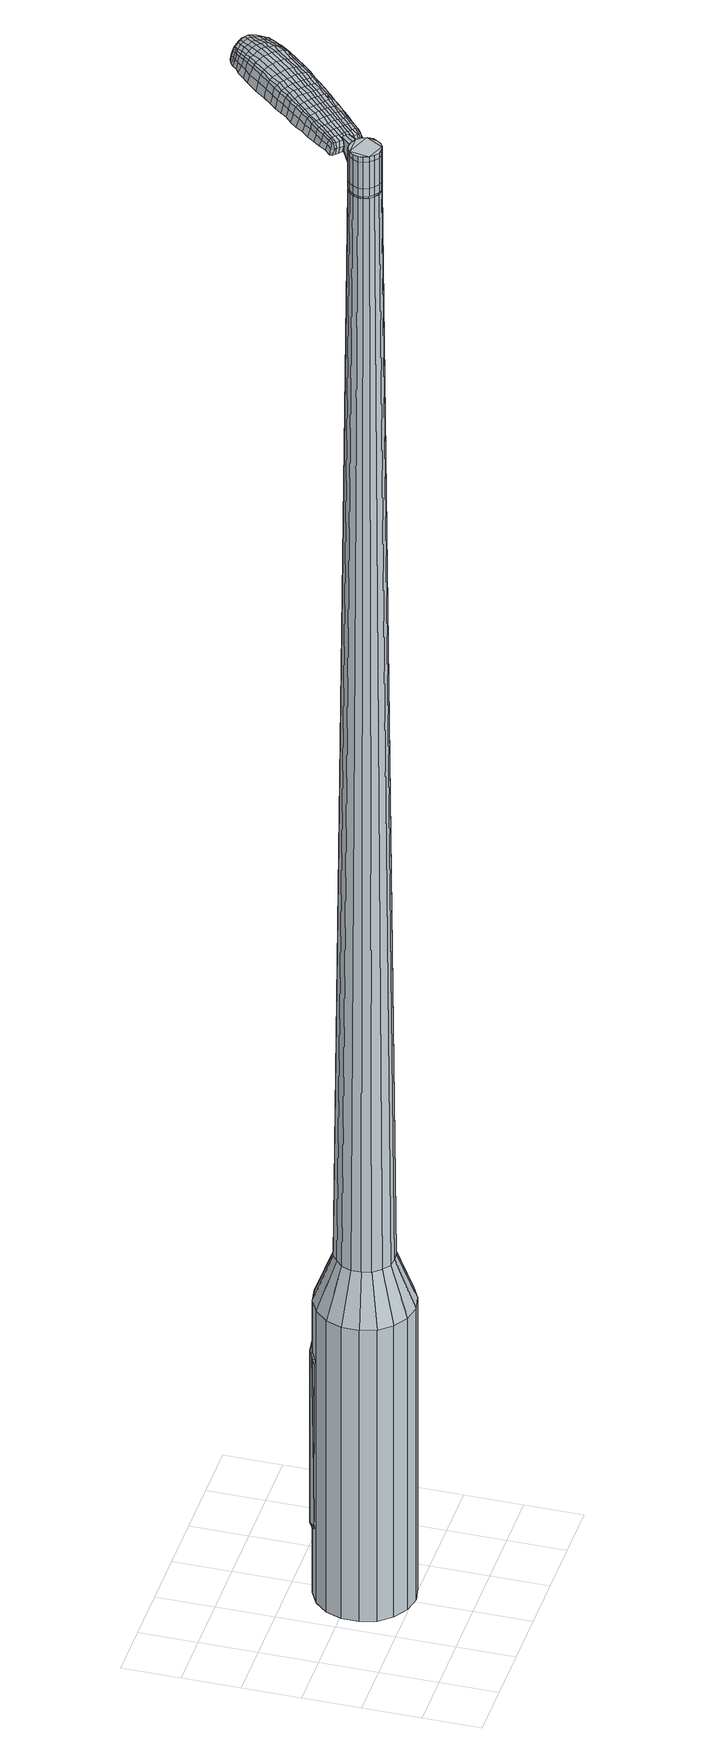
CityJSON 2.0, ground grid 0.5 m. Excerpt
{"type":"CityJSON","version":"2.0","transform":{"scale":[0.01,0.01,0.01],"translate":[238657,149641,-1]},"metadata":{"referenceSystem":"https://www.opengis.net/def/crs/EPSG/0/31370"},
"CityObjects":{
"object1":{"type":"GenericCityObject","attributes":{"cluster":959,"mean_distance_to_centroid":0.277,"new_centroid_x":238658.05,"new_centroid_y":149641.88,"mean_distance_to_camera":13.49,"H1":-54.39,"H2":15.62,"Z_final":110.35,"cluster2":-1,"proj_x":238664.21,"proj_y":149647.3,"id_line":47975,"bearing_l":318.71,"distance":8.21,"orientation":"left","G_obj":48.71},"geometry":[{"type":"MultiSurface","lod":"2","boundaries":[[[0,1,2,3]],[[1,4,5,2]],[[4,6,7,5]],[[6,8,9,7]],[[8,10,11,9]],[[10,12,13,11]],[[12,14,15,13]],[[14,16,17,15]],[[16,18,19,17]],[[18,20,21,19]],[[20,22,23,21]],[[22,24,25,23]],[[24,26,27,25]],[[26,28,29,27]],[[28,30,31,29]],[[30,32,33,31]],[[32,34,35,33]],[[34,0,3,35]],[[36,37,38,39]],[[38,40,41,42]],[[41,43,42]],[[42,44,45,46]],[[45,47,46]],[[46,48,49,50]],[[49,51,50]],[[42,46,50,38]],[[50,52,39,38]],[[53,36,39]],[[2,5,7,35]],[[7,9,11,15]],[[11,13,15]],[[15,17,19,23]],[[19,21,23]],[[23,25,27,31]],[[27,29,31]],[[15,23,31,7]],[[31,33,35,7]],[[3,2,35]],[[1,0,54,55]],[[0,34,56,54]],[[34,32,57,56]],[[32,30,58,57]],[[30,28,59,58]],[[28,26,60,59]],[[26,24,61,60]],[[24,22,62,61]],[[22,20,63,62]],[[20,18,64,63]],[[18,16,65,64]],[[16,14,66,65]],[[14,12,67,66]],[[12,10,68,67]],[[10,8,69,68]],[[8,6,70,69]],[[6,4,71,70]],[[4,1,55,71]],[[55,54,72,73]],[[54,56,74,72]],[[56,57,75,74]],[[57,58,76,75]],[[58,59,77,76]],[[59,60,78,77]],[[60,61,79,78]],[[61,62,80,79]],[[62,63,81,80]],[[63,64,82,81]],[[64,65,83,82]],[[65,66,84,83]],[[66,67,85,84]],[[67,68,86,85]],[[68,69,87,86]],[[69,70,88,87]],[[70,71,89,88]],[[71,55,73,89]],[[90,91,92,73]],[[74,93,91,90]],[[75,94,93,74]],[[95,96,94,75]],[[77,97,96,95]],[[98,99,97,77]],[[100,101,99,98]],[[102,103,101,100]],[[104,105,103,102]],[[82,106,105,104]],[[107,108,106,82]],[[109,110,108,107]],[[111,112,110,109]],[[113,114,112,111]],[[115,116,114,113]],[[117,118,116,115]],[[119,120,118,117]],[[73,92,120,119]],[[121,122,123,124]],[[125,121,124,126]],[[127,125,126,128]],[[129,127,128,130]],[[131,129,130,132]],[[133,131,132,134]],[[135,133,134,136]],[[137,135,136,138]],[[139,137,138,140]],[[141,139,140,142]],[[143,141,142,144]],[[145,143,144,146]],[[147,145,146,148]],[[149,147,148,150]],[[151,149,150,152]],[[153,151,152,154]],[[72,90,73]],[[72,74,90]],[[76,95,75]],[[76,77,95]],[[78,98,77]],[[78,79,100,98]],[[79,80,102,100]],[[80,81,104,102]],[[81,82,104]],[[83,107,82]],[[83,84,109,107]],[[84,85,111,109]],[[85,86,113,111]],[[86,87,115,113]],[[87,88,117,115]],[[88,89,119,117]],[[89,73,119]],[[155,92,91]],[[156,120,92]],[[156,157,118,120]],[[157,158,116,118]],[[158,159,114,116]],[[159,160,112,114]],[[160,161,110,112]],[[161,162,108,110]],[[162,106,108]],[[163,105,106]],[[163,164,103,105]],[[164,165,101,103]],[[165,166,99,101]],[[166,97,99]],[[167,96,97]],[[167,94,96]],[[155,91,93]],[[39,52,153,168]],[[92,155,169,154]],[[53,39,168,122]],[[155,93,123,169]],[[36,53,122,121]],[[93,94,124,123]],[[37,36,121,125]],[[94,167,126,124]],[[38,37,125,127]],[[167,97,128,126]],[[40,38,127,129]],[[97,166,130,128]],[[41,40,129,131]],[[166,165,132,130]],[[43,41,131,133]],[[165,164,134,132]],[[42,43,133,135]],[[164,163,136,134]],[[44,42,135,137]],[[163,106,138,136]],[[45,44,137,139]],[[106,162,140,138]],[[47,45,139,141]],[[162,161,142,140]],[[46,47,141,143]],[[161,160,144,142]],[[48,46,143,145]],[[160,159,146,144]],[[49,48,145,147]],[[159,158,148,146]],[[51,49,147,149]],[[158,157,150,148]],[[50,51,149,151]],[[157,156,152,150]],[[52,50,151,153]],[[156,92,154,152]],[[153,154,170,171]],[[154,169,172,170]],[[169,123,173,172]],[[123,122,174,173]],[[122,168,175,174]],[[168,153,171,175]],[[176,177,178,179]],[[180,176,179,181]],[[176,180,182,183]],[[177,176,183,184]],[[185,186,187,188]],[[189,185,188,190]],[[185,189,191,192]],[[186,185,192,193]],[[194,195,196,197]],[[198,194,197,199]],[[194,198,200,201]],[[195,194,201,202]],[[203,204,205,206]],[[207,203,206,208]],[[203,207,209,210]],[[204,203,210,211]],[[212,213,214,215]],[[216,212,215,217]],[[212,216,218,219]],[[213,212,219,220]],[[221,222,223,224]],[[225,221,224,226]],[[221,225,227,228]],[[222,221,228,229]],[[230,231,232,233]],[[222,230,233,223]],[[230,222,229,234]],[[231,230,234,235]],[[236,237,238,239]],[[231,236,239,232]],[[236,231,235,240]],[[237,236,240,241]],[[242,180,181,243]],[[237,242,243,238]],[[242,237,241,244]],[[180,242,244,182]],[[245,246,247,248]],[[249,245,248,250]],[[245,249,251,252]],[[246,245,252,253]],[[254,255,256,257]],[[246,254,257,247]],[[254,246,253,258]],[[255,254,258,259]],[[260,261,262,263]],[[255,260,263,256]],[[260,255,259,264]],[[261,260,264,265]],[[266,267,268,269]],[[261,266,269,262]],[[266,261,265,270]],[[267,266,270,271]],[[272,177,184,273]],[[267,272,273,268]],[[272,267,271,274]],[[177,272,274,178]],[[275,276,277,278]],[[279,275,278,280]],[[275,279,281,282]],[[276,275,282,283]],[[284,285,286,287]],[[276,284,287,277]],[[284,276,283,288]],[[285,284,288,289]],[[290,291,292,293]],[[285,290,293,286]],[[290,285,289,294]],[[291,290,294,295]],[[296,189,190,297]],[[291,296,297,292]],[[296,291,295,298]],[[189,296,298,191]],[[299,300,301,302]],[[303,299,302,304]],[[299,303,305,306]],[[300,299,306,307]],[[308,309,310,311]],[[300,308,311,301]],[[308,300,307,312]],[[309,308,312,313]],[[314,315,316,317]],[[309,314,317,310]],[[314,309,313,318]],[[315,314,318,319]],[[320,321,322,323]],[[315,320,323,316]],[[320,315,319,324]],[[321,320,324,325]],[[326,186,193,327]],[[321,326,327,322]],[[326,321,325,328]],[[186,326,328,187]],[[329,215,214,330]],[[331,329,330,332]],[[329,331,333,334]],[[215,329,334,217]],[[335,331,332,336]],[[337,335,336,338]],[[335,337,339,340]],[[331,335,340,333]],[[341,337,338,342]],[[343,341,342,344]],[[341,343,345,346]],[[337,341,346,339]],[[347,343,344,348]],[[349,347,348,350]],[[347,349,351,352]],[[343,347,352,345]],[[353,349,350,354]],[[204,353,354,205]],[[353,204,211,355]],[[349,353,355,351]],[[356,357,202,201]],[[358,356,201,200]],[[356,358,359,360]],[[357,356,360,361]],[[362,363,361,360]],[[364,362,360,359]],[[362,364,365,366]],[[363,362,366,367]],[[368,369,367,366]],[[370,368,366,365]],[[368,370,371,372]],[[369,368,372,373]],[[374,375,373,372]],[[376,374,372,371]],[[374,376,209,207]],[[375,374,207,208]],[[377,378,379,380]],[[279,377,380,281]],[[377,279,280,381]],[[378,377,381,382]],[[383,198,199,384]],[[378,383,384,379]],[[383,378,382,385]],[[198,383,385,200]],[[386,387,388,389]],[[225,386,389,227]],[[386,225,226,390]],[[387,386,390,391]],[[392,393,394,395]],[[387,392,395,388]],[[392,387,391,396]],[[393,392,396,397]],[[398,195,202,399]],[[393,398,399,394]],[[398,393,397,400]],[[195,398,400,196]],[[401,402,403,404]],[[183,401,404,184]],[[401,183,182,405]],[[402,401,405,406]],[[407,408,409,410]],[[402,407,410,403]],[[407,402,406,411]],[[408,407,411,412]],[[413,206,205,414]],[[408,413,414,409]],[[413,408,412,415]],[[206,413,415,208]],[[416,417,418,419]],[[188,416,419,190]],[[416,188,187,420]],[[417,416,420,421]],[[422,210,209,423]],[[417,422,423,418]],[[422,417,421,424]],[[210,422,424,211]],[[425,426,427,428]],[[303,425,428,305]],[[425,303,304,429]],[[426,425,429,430]],[[431,216,217,432]],[[426,431,432,427]],[[431,426,430,433]],[[216,431,433,218]],[[434,435,436,437]],[[249,434,437,251]],[[434,249,250,438]],[[435,434,438,439]],[[440,441,442,443]],[[435,440,443,436]],[[440,435,439,444]],[[441,440,444,445]],[[446,213,220,447]],[[441,446,447,442]],[[446,441,445,448]],[[213,446,448,214]],[[449,450,439,438]],[[248,449,438,250]],[[449,248,247,451]],[[450,449,451,452]],[[453,454,445,444]],[[450,453,444,439]],[[453,450,452,455]],[[454,453,455,456]],[[457,330,214,448]],[[454,457,448,445]],[[457,454,456,458]],[[330,457,458,332]],[[459,460,461,462]],[[306,459,462,307]],[[459,306,305,428]],[[460,459,428,427]],[[463,334,333,464]],[[460,463,464,461]],[[463,460,427,432]],[[334,463,432,217]],[[465,466,452,451]],[[257,465,451,247]],[[465,257,256,467]],[[466,465,467,468]],[[469,470,456,455]],[[466,469,455,452]],[[469,466,468,471]],[[470,469,471,472]],[[473,336,332,458]],[[470,473,458,456]],[[473,470,472,474]],[[336,473,474,338]],[[475,476,477,478]],[[312,475,478,313]],[[475,312,307,462]],[[476,475,462,461]],[[479,340,339,480]],[[476,479,480,477]],[[479,476,461,464]],[[340,479,464,333]],[[481,482,468,467]],[[263,481,467,256]],[[481,263,262,483]],[[482,481,483,484]],[[485,486,472,471]],[[482,485,471,468]],[[485,482,484,487]],[[486,485,487,488]],[[489,342,338,474]],[[486,489,474,472]],[[489,486,488,490]],[[342,489,490,344]],[[491,492,493,494]],[[318,491,494,319]],[[491,318,313,478]],[[492,491,478,477]],[[495,346,345,496]],[[492,495,496,493]],[[495,492,477,480]],[[346,495,480,339]],[[497,498,484,483]],[[269,497,483,262]],[[497,269,268,499]],[[498,497,499,500]],[[501,502,488,487]],[[498,501,487,484]],[[501,498,500,503]],[[502,501,503,504]],[[505,348,344,490]],[[502,505,490,488]],[[505,502,504,506]],[[348,505,506,350]],[[507,508,509,510]],[[324,507,510,325]],[[507,324,319,494]],[[508,507,494,493]],[[511,352,351,512]],[[508,511,512,509]],[[511,508,493,496]],[[352,511,496,345]],[[513,514,500,499]],[[273,513,499,268]],[[513,273,184,404]],[[514,513,404,403]],[[515,516,504,503]],[[514,515,503,500]],[[515,514,403,410]],[[516,515,410,409]],[[517,354,350,506]],[[516,517,506,504]],[[517,516,409,414]],[[354,517,414,205]],[[518,519,421,420]],[[328,518,420,187]],[[518,328,325,510]],[[519,518,510,509]],[[520,355,211,424]],[[519,520,424,421]],[[520,519,509,512]],[[355,520,512,351]],[[521,522,382,381]],[[278,521,381,280]],[[521,278,277,523]],[[522,521,523,524]],[[525,358,200,385]],[[522,525,385,382]],[[525,522,524,526]],[[358,525,526,359]],[[527,528,529,530]],[[228,527,530,229]],[[527,228,227,389]],[[528,527,389,388]],[[531,532,533,534]],[[528,531,534,529]],[[531,528,388,395]],[[532,531,395,394]],[[535,357,361,536]],[[532,535,536,533]],[[535,532,394,399]],[[357,535,399,202]],[[537,538,524,523]],[[287,537,523,277]],[[537,287,286,539]],[[538,537,539,540]],[[541,364,359,526]],[[538,541,526,524]],[[541,538,540,542]],[[364,541,542,365]],[[543,544,545,546]],[[234,543,546,235]],[[543,234,229,530]],[[544,543,530,529]],[[547,548,549,550]],[[544,547,550,545]],[[547,544,529,534]],[[548,547,534,533]],[[551,363,367,552]],[[548,551,552,549]],[[551,548,533,536]],[[363,551,536,361]],[[553,554,540,539]],[[293,553,539,286]],[[553,293,292,555]],[[554,553,555,556]],[[557,370,365,542]],[[554,557,542,540]],[[557,554,556,558]],[[370,557,558,371]],[[559,560,561,562]],[[240,559,562,241]],[[559,240,235,546]],[[560,559,546,545]],[[563,564,565,566]],[[560,563,566,561]],[[563,560,545,550]],[[564,563,550,549]],[[567,369,373,568]],[[564,567,568,565]],[[567,564,549,552]],[[369,567,552,367]],[[569,570,556,555]],[[297,569,555,292]],[[569,297,190,419]],[[570,569,419,418]],[[571,376,371,558]],[[570,571,558,556]],[[571,570,418,423]],[[376,571,423,209]],[[572,573,406,405]],[[244,572,405,182]],[[572,244,241,562]],[[573,572,562,561]],[[574,575,412,411]],[[573,574,411,406]],[[574,573,561,566]],[[575,574,566,565]],[[576,375,208,415]],[[575,576,415,412]],[[576,575,565,568]],[[375,576,568,373]],[[577,578,579,580]],[[580,579,581,582]],[[583,581,579,584]],[[584,579,578,585]],[[586,587,588,589]],[[589,588,590,591]],[[592,590,588,593]],[[593,588,587,594]],[[595,596,597,598]],[[598,597,599,600]],[[601,599,597,602]],[[602,597,596,603]],[[604,605,606,607]],[[607,606,608,609]],[[610,608,606,611]],[[611,606,605,612]],[[613,614,615,616]],[[616,615,617,618]],[[619,617,615,620]],[[620,615,614,621]],[[622,623,624,625]],[[625,624,626,627]],[[628,626,624,629]],[[629,624,623,630]],[[631,632,633,634]],[[634,633,623,622]],[[630,623,633,635]],[[635,633,632,636]],[[637,638,639,640]],[[640,639,632,631]],[[636,632,639,641]],[[641,639,638,642]],[[582,581,643,644]],[[644,643,638,637]],[[642,638,643,645]],[[645,643,581,583]],[[646,647,648,649]],[[649,648,650,651]],[[652,650,648,653]],[[653,648,647,654]],[[655,656,657,658]],[[658,657,647,646]],[[654,647,657,659]],[[659,657,656,660]],[[661,662,663,664]],[[664,663,656,655]],[[660,656,663,665]],[[665,663,662,666]],[[667,668,669,670]],[[670,669,662,661]],[[666,662,669,671]],[[671,669,668,672]],[[585,578,673,674]],[[674,673,668,667]],[[672,668,673,675]],[[675,673,578,577]],[[676,677,678,679]],[[679,678,680,681]],[[682,680,678,683]],[[683,678,677,684]],[[685,686,687,688]],[[688,687,677,676]],[[684,677,687,689]],[[689,687,686,690]],[[691,692,693,694]],[[694,693,686,685]],[[690,686,693,695]],[[695,693,692,696]],[[591,590,697,698]],[[698,697,692,691]],[[696,692,697,699]],[[699,697,590,592]],[[700,701,702,703]],[[703,702,704,705]],[[706,704,702,707]],[[707,702,701,708]],[[709,710,711,712]],[[712,711,701,700]],[[708,701,711,713]],[[713,711,710,714]],[[715,716,717,718]],[[718,717,710,709]],[[714,710,717,719]],[[719,717,716,720]],[[721,722,723,724]],[[724,723,716,715]],[[720,716,723,725]],[[725,723,722,726]],[[594,587,727,728]],[[728,727,722,721]],[[726,722,727,729]],[[729,727,587,586]],[[613,616,730,731]],[[731,730,732,733]],[[734,732,730,735]],[[735,730,616,618]],[[733,732,736,737]],[[737,736,738,739]],[[740,738,736,741]],[[741,736,732,734]],[[739,738,742,743]],[[743,742,744,745]],[[746,744,742,747]],[[747,742,738,740]],[[745,744,748,749]],[[749,748,750,751]],[[752,750,748,753]],[[753,748,744,746]],[[751,750,754,755]],[[755,754,605,604]],[[612,605,754,756]],[[756,754,750,752]],[[603,757,758,602]],[[602,758,759,601]],[[760,759,758,761]],[[761,758,757,762]],[[762,763,764,761]],[[761,764,765,760]],[[766,765,764,767]],[[767,764,763,768]],[[768,769,770,767]],[[767,770,771,766]],[[772,771,770,773]],[[773,770,769,774]],[[774,775,776,773]],[[773,776,777,772]],[[610,777,776,608]],[[608,776,775,609]],[[778,779,780,781]],[[781,780,680,682]],[[681,680,780,782]],[[782,780,779,783]],[[600,599,784,785]],[[785,784,779,778]],[[783,779,784,786]],[[786,784,599,601]],[[787,788,789,790]],[[790,789,626,628]],[[627,626,789,791]],[[791,789,788,792]],[[793,794,795,796]],[[796,795,788,787]],[[792,788,795,797]],[[797,795,794,798]],[[603,596,799,800]],[[800,799,794,793]],[[798,794,799,801]],[[801,799,596,595]],[[802,803,804,805]],[[805,804,584,585]],[[583,584,804,806]],[[806,804,803,807]],[[808,809,810,811]],[[811,810,803,802]],[[807,803,810,812]],[[812,810,809,813]],[[604,607,814,815]],[[815,814,809,808]],[[813,809,814,816]],[[816,814,607,609]],[[817,818,819,820]],[[820,819,589,591]],[[586,589,819,821]],[[821,819,818,822]],[[610,611,823,824]],[[824,823,818,817]],[[822,818,823,825]],[[825,823,611,612]],[[826,827,828,829]],[[829,828,704,706]],[[705,704,828,830]],[[830,828,827,831]],[[618,617,832,833]],[[833,832,827,826]],[[831,827,832,834]],[[834,832,617,619]],[[835,836,650,837]],[[837,650,652]],[[651,650,838]],[[838,650,836,839]],[[840,841,842,843]],[[843,842,836,835]],[[839,836,842,844]],[[844,842,841,845]],[[621,614,846,847]],[[847,846,841,840]],[[845,841,846,848]],[[848,846,614,613]],[[839,849,850,838]],[[838,850,649,651]],[[646,649,850,851]],[[851,850,849,852]],[[845,853,854,844]],[[844,854,849,839]],[[852,849,854,855]],[[855,854,853,856]],[[613,731,857,848]],[[848,857,853,845]],[[856,853,857,858]],[[858,857,731,733]],[[859,860,861]],[[861,860,707,708]],[[706,707,860,829]],[[829,860,859,826]],[[734,735,862,863]],[[863,862,859,861]],[[826,859,862,833]],[[833,862,735,618]],[[852,864,865,851]],[[851,865,658,646]],[[655,658,865,866]],[[866,865,864,867]],[[856,868,869,855]],[[855,869,864,852]],[[867,864,869,870]],[[870,869,868,871]],[[733,737,872,858]],[[858,872,868,856]],[[871,868,872,873]],[[873,872,737,739]],[[874,875,876,877]],[[877,876,713,714]],[[708,713,876,861]],[[876,875,861]],[[740,741,878,879]],[[879,878,875,874]],[[861,875,878,863]],[[863,878,741,734]],[[867,880,866]],[[866,880,664,655]],[[661,664,880,881]],[[881,880,882]],[[871,883,884,870]],[[870,884,880,867]],[[882,880,884,885]],[[885,884,883,886]],[[739,743,887,873]],[[873,887,883,871]],[[886,883,887,888]],[[888,887,743,745]],[[889,890,891,892]],[[892,891,719,720]],[[714,719,891,877]],[[877,891,890,874]],[[746,747,893,894]],[[894,893,890,889]],[[874,890,893,879]],[[879,893,747,740]],[[882,895,896,881]],[[881,896,670,661]],[[667,670,896,897]],[[897,896,895,898]],[[886,899,900,885]],[[885,900,895,882]],[[898,895,900,901]],[[901,900,899,902]],[[745,749,903,888]],[[888,903,899,886]],[[902,899,903,904]],[[904,903,749,751]],[[905,906,907,908]],[[908,907,725,726]],[[720,725,907,892]],[[892,907,906,889]],[[752,753,909,910]],[[910,909,906,905]],[[889,906,909,894]],[[894,909,753,746]],[[898,911,897]],[[897,911,674,667]],[[585,674,911,805]],[[805,911,802]],[[902,912,913,901]],[[901,913,911,898]],[[802,911,913,811]],[[811,913,912,808]],[[751,755,914,904]],[[904,914,912,902]],[[808,912,914,815]],[[815,914,755,604]],[[822,915,916,821]],[[821,916,729,586]],[[726,729,916,908]],[[908,916,915,905]],[[612,756,917,825]],[[825,917,915,822]],[[905,915,917,910]],[[910,917,756,752]],[[783,918,919,782]],[[782,919,679,681]],[[676,679,919,920]],[[920,919,918,921]],[[601,759,922,786]],[[786,922,918,783]],[[921,918,922,923]],[[923,922,759,760]],[[924,925,926,927]],[[927,926,629,630]],[[628,629,926,790]],[[790,926,925,787]],[[928,929,930,931]],[[931,930,925,924]],[[787,925,930,796]],[[796,930,929,793]],[[762,757,932,933]],[[933,932,929,928]],[[793,929,932,800]],[[800,932,757,603]],[[921,934,935,920]],[[920,935,688,676]],[[685,688,935,936]],[[936,935,934,937]],[[760,765,938,923]],[[923,938,934,921]],[[937,934,938,939]],[[939,938,765,766]],[[940,941,942,943]],[[943,942,635,636]],[[630,635,942,927]],[[927,942,941,924]],[[944,945,946,947]],[[947,946,941,940]],[[924,941,946,931]],[[931,946,945,928]],[[768,763,948,949]],[[949,948,945,944]],[[928,945,948,933]],[[933,948,763,762]],[[937,950,951,936]],[[936,951,694,685]],[[691,694,951,952]],[[952,951,950,953]],[[766,771,954,939]],[[939,954,950,937]],[[953,950,954,955]],[[955,954,771,772]],[[956,957,958,959]],[[959,958,641,642]],[[636,641,958,943]],[[943,958,957,940]],[[960,961,962,963]],[[963,962,957,956]],[[940,957,962,947]],[[947,962,961,944]],[[774,769,964,965]],[[965,964,961,960]],[[944,961,964,949]],[[949,964,769,768]],[[953,966,967,952]],[[952,967,698,691]],[[591,698,967,820]],[[820,967,966,817]],[[772,777,968,955]],[[955,968,966,953]],[[817,966,968,824]],[[824,968,777,610]],[[807,969,970,806]],[[806,970,645,583]],[[642,645,970,959]],[[959,970,969,956]],[[813,971,972,812]],[[812,972,969,807]],[[956,969,972,963]],[[963,972,971,960]],[[609,775,973,816]],[[816,973,971,813]],[[960,971,973,965]],[[965,973,775,774]],[[577,580,179,178]],[[580,582,181,179]],[[592,593,192,191]],[[593,594,193,192]],[[595,598,197,196]],[[598,600,199,197]],[[619,620,219,218]],[[620,621,220,219]],[[622,625,224,223]],[[625,627,226,224]],[[631,634,233,232]],[[634,622,223,233]],[[637,640,239,238]],[[640,631,232,239]],[[582,644,243,181]],[[644,637,238,243]],[[652,653,252,251]],[[653,654,253,252]],[[654,659,258,253]],[[659,660,259,258]],[[660,665,264,259]],[[665,666,265,264]],[[666,671,270,265]],[[671,672,271,270]],[[672,675,274,271]],[[675,577,178,274]],[[682,683,282,281]],[[683,684,283,282]],[[684,689,288,283]],[[689,690,289,288]],[[690,695,294,289]],[[695,696,295,294]],[[696,699,298,295]],[[699,592,191,298]],[[700,703,302,301]],[[703,705,304,302]],[[709,712,311,310]],[[712,700,301,311]],[[715,718,317,316]],[[718,709,310,317]],[[721,724,323,322]],[[724,715,316,323]],[[594,728,327,193]],[[728,721,322,327]],[[778,781,380,379]],[[781,682,281,380]],[[600,785,384,199]],[[785,778,379,384]],[[627,791,390,226]],[[791,792,391,390]],[[792,797,396,391]],[[797,798,397,396]],[[798,801,400,397]],[[801,595,196,400]],[[705,830,429,304]],[[830,831,430,429]],[[831,834,433,430]],[[834,619,218,433]],[[835,837,437,436]],[[837,652,251,437]],[[840,843,443,442]],[[843,835,436,443]],[[621,847,447,220]],[[847,840,442,447]],[[974,975,976,977]],[[978,979,977,976]],[[980,981,982,983]],[[984,985,986,987]],[[975,988,989,976]],[[990,978,976,989]],[[991,980,983,992]],[[993,994,985,984]],[[988,995,996,989]],[[996,997,990,989]],[[998,991,992,999]],[[1000,994,993,1001]],[[995,1002,1003,996]],[[1003,1004,997,996]],[[1005,998,999,1006]],[[1007,1000,1001,1008]],[[1009,1010,1011,1012]],[[1013,1014,1010,1009]],[[1013,1015,1016,1014]],[[1015,1017,1018,1016]],[[1019,1020,1021,1022]],[[1023,1024,1020,1019]],[[1025,1026,1024,1023]],[[1027,1028,1026,1025]],[[1022,1011,1010,1019]],[[1019,1010,1014,1023]],[[1014,1016,1025,1023]],[[1016,1018,1027,1025]],[[983,982,979,978]],[[992,983,978,990]],[[997,999,992,990]],[[1004,1006,999,997]],[[984,987,981,980]],[[993,984,980,991]],[[1001,993,991,998]],[[1008,1001,998,1005]],[[985,1009,1012,986]],[[994,1013,1009,985]],[[1015,1013,994,1000]],[[1017,1015,1000,1007]],[[1029,1030,1031,1032]],[[1031,1033,1034,1035]],[[1031,1035,1036,1037]],[[1031,1037,1032]],[[1038,1029,1032,1039]],[[1040,1039,1032,1041]],[[1042,1041,1032]],[[1043,1031,1030,1044]],[[1045,1043,1044,1046]],[[1047,1045,1046,1048]],[[1049,1047,1048,1050]],[[1051,1049,1050,1052]],[[1052,1053,1054,1055]],[[1052,1055,1056,1057]],[[1052,1057,1058,1059]],[[1058,1060,1061,1062]],[[1058,1062,1063,1064]],[[1058,1064,1059]],[[1052,1059,1051]],[[1065,1066,1030,1029]],[[1067,1068,1033,1031]],[[1069,1070,1042,1032]],[[1066,1071,1044,1030]],[[1072,1067,1031,1043]],[[1071,1073,1046,1044]],[[1074,1072,1043,1045]],[[1073,1075,1048,1046]],[[1076,1074,1045,1047]],[[1075,1077,1050,1048]],[[1078,1076,1047,1049]],[[1077,1079,1052,1050]],[[1080,1078,1049,1051]],[[1079,1081,1053,1052]],[[1082,1083,1060,1058]],[[1084,1080,1051,1059]],[[1054,1053,1081,1085]],[[1055,1054,1085,1086]],[[1056,1055,1086,1087]],[[1057,1056,1087,1088]],[[1058,1057,1088,1082]],[[1089,1065,1029,1038]],[[1090,1089,1038,1039]],[[1091,1090,1039,1040]],[[1092,1091,1040,1041]],[[1070,1092,1041,1042]],[[1034,1033,1068,1093]],[[1061,1060,1083,1094]],[[1035,1034,1093,1095]],[[1036,1035,1095,1096]],[[1037,1036,1096,1097]],[[1032,1037,1097,1069]],[[1062,1061,1094,1098]],[[1063,1062,1098,1099]],[[1064,1063,1099,1100]],[[1059,1064,1100,1084]]]}]}
},
"vertices":[
[132,123,384],[142,111,384],[142,111,96],[132,123,96],[146,97,384],[146,97,96],[146,83,384],[146,83,96],[141,69,384],[141,69,96],[131,58,384],[131,58,96],[118,51,384],[118,51,96],[103,48,384],[103,48,96],[89,51,384],[89,51,96],[76,59,384],[76,59,96],[67,70,384],[67,70,96],[63,84,384],[63,84,96],[63,99,384],[63,99,96],[68,113,384],[68,113,96],[78,124,384],[78,124,96],[91,131,384],[91,131,96],[105,133,384],[105,133,96],[120,130,384],[120,130,96],[105,104,1524],[100,104,1524],[96,101,1524],[113,101,1524],[93,98,1524],[91,93,1524],[93,84,1524],[91,89,1524],[96,81,1524],[100,78,1524],[109,78,1524],[104,77,1524],[113,80,1524],[116,84,1524],[118,93,1524],[118,88,1524],[116,97,1524],[109,103,1524],[121,110,429],[126,103,429],[114,114,429],[105,116,429],[96,115,429],[89,110,429],[83,104,429],[80,96,429],[80,87,429],[82,79,429],[88,72,429],[95,67,429],[104,66,429],[112,67,429],[120,71,429],[126,78,429],[129,86,429],[129,95,429],[113,101,1483],[116,97,1483],[109,103,1483],[105,104,1483],[100,104,1483],[96,101,1483],[93,98,1483],[91,93,1483],[91,89,1483],[93,84,1483],[96,81,1483],[100,78,1483],[104,77,1483],[109,78,1483],[113,80,1483],[116,84,1483],[118,88,1483],[118,93,1483],[113,100,1483],[113,100,1485],[116,97,1485],[109,103,1485],[105,104,1485],[100,103,1483],[100,103,1485],[96,101,1485],[93,97,1483],[93,97,1485],[92,93,1483],[92,93,1485],[92,89,1483],[92,89,1485],[93,85,1483],[93,85,1485],[96,81,1485],[100,79,1483],[100,79,1485],[104,78,1483],[104,78,1485],[109,79,1483],[109,79,1485],[112,81,1483],[112,81,1485],[115,84,1483],[115,84,1485],[117,88,1483],[117,88,1485],[117,93,1483],[117,93,1485],[105,104,1519],[109,103,1519],[109,103,1493],[105,104,1493],[100,104,1519],[100,104,1493],[96,101,1519],[96,101,1493],[93,98,1519],[93,98,1493],[91,93,1519],[91,93,1493],[91,89,1519],[91,89,1493],[93,84,1519],[93,84,1493],[96,81,1519],[96,81,1493],[100,78,1519],[100,78,1493],[104,77,1519],[104,77,1493],[109,78,1519],[109,78,1493],[113,80,1519],[113,80,1493],[116,84,1519],[116,84,1493],[118,88,1519],[118,88,1493],[118,93,1519],[118,93,1493],[116,97,1519],[116,97,1493],[113,101,1485],[118,93,1485],[118,88,1485],[116,84,1485],[113,80,1485],[109,78,1485],[104,77,1485],[100,78,1485],[93,84,1485],[91,89,1485],[91,93,1485],[93,98,1485],[100,104,1485],[113,101,1519],[113,101,1493],[128,113,1513],[128,113,1518],[126,115,1513],[123,117,1513],[123,117,1518],[126,115,1518],[189,158,1519],[184,153,1518],[186,153,1509],[191,158,1510],[195,164,1519],[197,164,1510],[193,164,1526],[187,158,1525],[182,153,1525],[160,183,1519],[156,178,1518],[156,176,1525],[161,182,1525],[166,190,1519],[166,188,1526],[166,192,1510],[160,185,1510],[156,180,1509],[222,227,1519],[225,224,1519],[225,225,1513],[223,228,1513],[218,229,1519],[219,229,1513],[217,227,1524],[221,226,1524],[224,223,1524],[173,171,1530],[168,166,1529],[171,163,1529],[176,169,1530],[179,178,1531],[182,176,1531],[176,181,1530],[170,174,1530],[166,168,1529],[120,110,1512],[122,109,1512],[123,110,1517],[121,111,1517],[118,112,1512],[119,113,1517],[118,113,1506],[121,111,1506],[123,109,1506],[227,203,1519],[225,200,1519],[227,200,1512],[229,203,1512],[228,205,1518],[230,205,1512],[227,205,1522],[226,204,1523],[224,201,1524],[223,196,1519],[219,192,1519],[221,192,1512],[224,196,1512],[221,197,1524],[218,192,1525],[216,187,1519],[210,181,1519],[212,181,1511],[217,187,1511],[214,188,1526],[209,182,1526],[203,173,1519],[205,173,1510],[201,173,1526],[137,105,1513],[143,110,1513],[141,111,1518],[136,105,1517],[133,101,1512],[133,103,1516],[134,101,1506],[139,105,1507],[144,110,1507],[148,116,1514],[153,121,1515],[152,121,1520],[147,116,1519],[150,116,1507],[155,121,1507],[159,126,1515],[164,132,1516],[162,132,1522],[157,127,1521],[160,126,1508],[166,132,1508],[169,137,1517],[174,142,1517],[172,143,1524],[167,137,1523],[171,137,1508],[176,142,1509],[179,147,1518],[177,148,1524],[181,147,1509],[201,227,1519],[198,225,1519],[199,224,1524],[202,226,1523],[203,229,1518],[203,228,1522],[203,230,1512],[201,229,1512],[198,227,1512],[195,222,1519],[191,218,1519],[191,216,1525],[196,221,1524],[195,223,1512],[190,220,1512],[187,213,1519],[181,208,1519],[182,206,1526],[187,212,1526],[186,215,1511],[181,210,1511],[174,199,1519],[174,197,1526],[173,201,1510],[115,125,1513],[119,131,1513],[119,133,1507],[115,127,1507],[111,121,1512],[111,122,1506],[113,121,1516],[115,124,1517],[120,130,1518],[124,137,1514],[129,143,1515],[128,145,1507],[124,139,1507],[124,136,1519],[129,142,1520],[133,149,1515],[138,155,1516],[137,157,1508],[133,151,1508],[134,147,1521],[138,153,1522],[142,161,1517],[147,166,1517],[147,168,1509],[142,163,1508],[143,159,1523],[147,165,1524],[151,172,1518],[151,174,1509],[152,170,1524],[124,115,1519],[126,114,1519],[129,121,1520],[131,119,1520],[127,123,1520],[122,117,1519],[134,127,1522],[136,125,1522],[139,132,1523],[141,130,1523],[137,134,1523],[132,129,1521],[144,138,1524],[146,136,1524],[149,143,1525],[151,141,1525],[146,145,1525],[142,140,1524],[154,149,1526],[156,147,1526],[159,154,1527],[161,152,1527],[156,157,1527],[151,151,1526],[163,160,1528],[166,158,1528],[161,162,1528],[219,223,1527],[222,221,1527],[215,225,1526],[212,222,1527],[216,220,1528],[219,218,1528],[212,215,1529],[214,213,1529],[208,217,1528],[203,212,1530],[207,210,1530],[210,207,1530],[202,204,1531],[205,202,1531],[199,207,1530],[193,200,1531],[196,197,1531],[199,195,1531],[188,188,1531],[190,185,1531],[184,190,1531],[205,230,1518],[208,230,1519],[208,231,1513],[205,231,1513],[205,228,1523],[208,229,1523],[213,230,1519],[213,231,1513],[212,228,1524],[229,208,1518],[229,210,1518],[228,210,1523],[228,207,1523],[230,207,1513],[230,210,1513],[229,214,1519],[228,218,1519],[227,217,1524],[228,213,1523],[230,214,1513],[229,218,1513],[227,221,1519],[226,220,1524],[228,222,1513],[186,159,1528],[185,160,1528],[180,155,1528],[181,154,1527],[192,165,1528],[191,167,1529],[183,162,1529],[180,164,1530],[175,159,1529],[178,157,1528],[189,169,1529],[187,171,1530],[178,167,1530],[173,161,1529],[184,173,1531],[162,180,1528],[164,179,1529],[169,186,1529],[167,187,1528],[157,175,1527],[159,173,1528],[167,176,1529],[173,183,1530],[162,171,1528],[111,118,1512],[113,117,1512],[114,118,1517],[112,119,1517],[111,120,1506],[113,118,1506],[115,115,1512],[116,115,1517],[115,116,1506],[131,101,1512],[130,102,1512],[131,102,1506],[132,101,1506],[131,102,1517],[130,103,1517],[128,103,1512],[126,105,1512],[127,105,1506],[129,104,1506],[129,104,1517],[127,106,1517],[124,107,1512],[125,107,1506],[125,108,1517],[135,106,1519],[134,107,1519],[140,111,1520],[139,112,1520],[132,109,1519],[130,110,1519],[137,114,1520],[135,116,1520],[128,112,1519],[133,117,1520],[116,123,1519],[117,122,1519],[122,127,1520],[121,129,1520],[120,120,1519],[124,125,1520],[145,117,1521],[144,118,1521],[151,122,1522],[149,123,1522],[142,119,1521],[140,121,1521],[147,125,1522],[145,127,1523],[138,123,1522],[143,128,1523],[125,135,1521],[127,133,1521],[131,139,1522],[130,140,1522],[129,131,1521],[134,137,1522],[156,127,1523],[154,129,1523],[161,133,1524],[160,134,1524],[153,130,1523],[150,132,1524],[158,136,1525],[155,138,1525],[148,134,1524],[153,139,1525],[135,146,1523],[136,145,1523],[141,151,1524],[139,152,1524],[139,142,1524],[143,148,1525],[166,138,1525],[165,139,1525],[171,143,1526],[170,145,1526],[163,141,1526],[160,143,1526],[168,146,1527],[165,148,1527],[158,145,1526],[163,150,1527],[144,158,1525],[145,156,1525],[150,162,1526],[148,164,1526],[148,154,1526],[153,160,1527],[176,149,1527],[175,150,1527],[173,152,1527],[170,154,1528],[168,156,1528],[153,169,1527],[155,168,1527],[158,165,1528],[203,226,1525],[206,227,1525],[201,224,1526],[203,224,1526],[211,226,1526],[208,223,1527],[226,205,1525],[226,208,1525],[224,205,1526],[224,202,1525],[226,211,1525],[225,215,1526],[223,211,1527],[224,208,1526],[224,218,1526],[221,215,1527],[197,220,1526],[200,220,1527],[193,216,1527],[195,215,1528],[204,219,1528],[199,214,1529],[221,198,1526],[221,201,1527],[217,196,1528],[217,194,1527],[220,204,1527],[219,207,1528],[214,202,1529],[216,198,1528],[217,210,1528],[212,204,1530],[188,211,1528],[191,211,1529],[183,205,1528],[185,204,1529],[194,209,1529],[189,202,1530],[213,189,1528],[213,191,1528],[207,184,1529],[208,183,1528],[211,193,1529],[210,196,1530],[204,190,1530],[206,187,1530],[207,199,1530],[201,192,1531],[175,196,1529],[177,195,1529],[181,193,1530],[200,174,1528],[199,176,1529],[197,178,1530],[195,180,1530],[193,183,1531],[185,154,1509],[183,154,1518],[188,159,1518],[190,159,1509],[194,165,1519],[196,165,1510],[192,166,1525],[186,159,1525],[181,154,1525],[158,175,1525],[157,177,1518],[162,182,1518],[162,180,1525],[167,189,1519],[168,187,1525],[167,191,1510],[162,184,1509],[157,179,1509],[224,224,1513],[223,223,1519],[221,225,1519],[221,226,1513],[217,227,1519],[218,227,1513],[217,226,1524],[220,224,1524],[222,222,1524],[171,164,1528],[169,166,1528],[173,171,1529],[176,169,1529],[179,178,1529],[182,176,1529],[177,180,1529],[171,174,1529],[166,168,1528],[124,111,1516],[124,110,1512],[122,112,1512],[122,113,1516],[119,114,1512],[120,115,1516],[120,115,1506],[122,113,1506],[124,111,1506],[225,201,1512],[224,201,1519],[225,204,1518],[227,204,1512],[226,206,1518],[228,206,1512],[225,206,1522],[224,205,1523],[223,202,1523],[219,193,1512],[218,193,1519],[221,198,1519],[223,197,1512],[220,198,1524],[216,193,1525],[211,183,1511],[209,183,1519],[214,188,1519],[216,188,1511],[213,189,1525],[207,183,1526],[201,174,1519],[203,174,1510],[200,174,1526],[140,112,1518],[141,112,1513],[136,107,1513],[135,107,1517],[132,103,1512],[132,104,1515],[134,103,1506],[137,107,1506],[143,112,1507],[151,123,1520],[152,123,1514],[147,117,1514],[145,117,1519],[148,117,1507],[154,123,1507],[161,133,1522],[162,133,1516],[157,128,1515],[156,128,1521],[159,128,1508],[164,133,1508],[171,144,1523],[173,144,1517],[168,138,1516],[166,139,1522],[170,138,1508],[175,144,1508],[178,149,1517],[176,149,1524],[180,149,1509],[200,222,1523],[200,224,1519],[202,226,1518],[203,225,1523],[204,227,1518],[204,226,1522],[203,228,1512],[202,227,1512],[199,225,1512],[193,215,1525],[192,216,1519],[196,220,1519],[197,219,1524],[196,222,1512],[192,218,1512],[183,205,1526],[183,206,1519],[188,212,1519],[188,211,1525],[188,214,1511],[182,208,1511],[175,198,1519],[176,196,1526],[175,200,1510],[121,131,1507],[121,130,1513],[116,124,1513],[116,126,1506],[113,120,1512],[113,121,1506],[114,120,1515],[117,123,1517],[121,129,1518],[130,144,1507],[130,142,1514],[126,136,1514],[125,138,1507],[126,135,1519],[131,141,1520],[139,155,1508],[139,154,1516],[135,148,1515],[135,150,1508],[135,146,1521],[140,152,1522],[148,167,1508],[148,165,1517],[144,159,1516],[144,161,1508],[144,158,1522],[149,164,1523],[153,171,1517],[153,173,1509],[154,169,1524],[125,116,1518],[127,114,1518],[130,121,1519],[132,120,1519],[128,123,1519],[123,118,1518],[135,127,1520],[137,125,1520],[140,133,1521],[142,131,1521],[137,135,1521],[132,129,1520],[144,138,1523],[147,136,1523],[149,144,1524],[151,142,1524],[147,146,1524],[142,140,1523],[154,149,1525],[156,147,1525],[159,155,1526],[161,153,1526],[157,157,1526],[152,151,1525],[164,160,1527],[166,158,1527],[161,163,1527],[221,220,1526],[218,222,1526],[215,224,1525],[212,221,1526],[216,219,1526],[218,217,1526],[214,212,1528],[211,215,1528],[208,217,1527],[203,211,1528],[207,209,1529],[209,207,1529],[205,202,1530],[202,204,1530],[199,206,1529],[193,199,1530],[196,197,1530],[199,195,1530],[190,185,1530],[188,188,1530],[185,190,1530],[208,229,1513],[208,228,1518],[205,228,1518],[205,229,1512],[205,226,1523],[208,227,1523],[213,228,1519],[213,229,1513],[212,226,1523],[226,210,1523],[227,210,1518],[227,208,1518],[226,207,1523],[228,208,1512],[228,210,1512],[225,216,1523],[226,217,1519],[227,213,1519],[226,213,1523],[228,214,1513],[227,217,1513],[225,220,1519],[224,219,1524],[226,221,1513],[180,156,1527],[184,161,1527],[185,160,1527],[180,155,1526],[191,166,1527],[190,167,1528],[175,160,1528],[180,165,1528],[183,163,1528],[178,158,1527],[189,169,1528],[186,172,1529],[178,167,1529],[173,162,1528],[184,174,1529],[170,185,1528],[164,179,1527],[163,180,1527],[169,186,1527],[159,174,1526],[160,173,1527],[167,176,1528],[173,183,1528],[163,171,1527],[115,119,1516],[114,119,1512],[113,119,1512],[114,120,1516],[113,120,1506],[114,120,1506],[117,117,1512],[117,117,1516],[117,118,1506],[132,104,1506],[131,103,1512],[133,103,1506],[132,104,1516],[131,104,1516],[128,107,1506],[128,107,1512],[130,105,1512],[131,105,1506],[130,106,1516],[128,108,1516],[126,109,1512],[126,109,1506],[126,109,1516],[134,108,1518],[135,107,1518],[140,112,1519],[139,113,1519],[131,111,1518],[133,109,1518],[137,114,1519],[136,116,1519],[129,113,1518],[134,118,1519],[118,122,1518],[117,123,1518],[122,128,1519],[120,120,1518],[125,126,1519],[144,118,1520],[145,118,1520],[150,123,1521],[149,124,1521],[141,122,1520],[143,120,1520],[148,125,1521],[146,127,1521],[139,123,1520],[144,129,1521],[132,139,1521],[127,134,1520],[126,134,1520],[131,140,1521],[130,131,1520],[135,137,1521],[155,129,1522],[160,134,1523],[160,135,1523],[151,133,1522],[153,131,1522],[158,136,1523],[156,138,1524],[149,134,1523],[154,140,1524],[141,151,1523],[137,145,1522],[136,146,1522],[140,152,1523],[139,143,1522],[144,148,1523],[165,140,1524],[165,139,1524],[170,144,1525],[170,145,1525],[161,144,1525],[163,142,1524],[168,147,1525],[166,149,1526],[158,145,1525],[163,151,1526],[151,162,1525],[146,156,1524],[145,157,1524],[150,163,1525],[149,154,1524],[153,160,1525],[175,150,1526],[171,154,1527],[173,152,1526],[168,156,1527],[155,168,1526],[154,169,1526],[158,165,1526],[206,225,1524],[204,225,1524],[201,222,1525],[204,223,1525],[210,225,1525],[208,222,1525],[223,205,1525],[225,208,1524],[224,206,1524],[222,203,1525],[222,211,1526],[224,214,1525],[225,211,1524],[222,208,1525],[223,217,1525],[220,214,1526],[200,219,1526],[198,219,1526],[193,215,1526],[195,215,1527],[204,218,1526],[199,213,1527],[216,196,1527],[220,201,1526],[219,199,1526],[216,194,1526],[213,202,1528],[218,207,1527],[219,204,1526],[215,199,1527],[216,210,1527],[211,204,1528],[191,210,1527],[189,210,1527],[184,204,1527],[186,204,1528],[195,208,1528],[189,202,1529],[206,185,1528],[212,191,1527],[212,190,1527],[207,184,1527],[203,190,1529],[209,196,1529],[211,194,1528],[205,187,1528],[207,199,1529],[201,193,1530],[178,195,1528],[176,195,1528],[181,193,1529],[198,176,1528],[199,175,1528],[195,181,1529],[197,178,1529],[193,183,1530],[133,103,1508],[128,107,1508],[151,131,1509],[157,126,1509],[165,147,1510],[172,141,1510],[192,176,1512],[199,170,1512],[187,156,1511],[180,162,1511],[204,189,1513],[212,200,1514],[219,194,1514],[211,183,1513],[123,112,1508],[145,136,1509],[159,152,1510],[185,182,1512],[173,169,1511],[197,196,1513],[206,206,1514],[118,116,1508],[139,141,1509],[152,158,1510],[178,188,1512],[166,175,1511],[199,212,1514],[190,202,1513],[113,121,1508],[133,147,1509],[146,164,1510],[171,194,1512],[159,181,1511],[192,217,1514],[183,208,1513],[221,210,1514],[223,215,1514],[228,210,1514],[227,205,1514],[215,216,1514],[218,219,1514],[208,221,1514],[212,224,1514],[202,227,1514],[207,229,1514],[224,220,1515],[224,225,1515],[225,224,1515],[227,217,1515],[221,223,1515],[223,225,1515],[218,226,1515],[222,226,1515],[214,229,1515],[221,227,1515],[88,131,334],[91,133,334],[91,133,165],[79,126,171],[88,131,165],[84,129,165],[82,128,166],[80,127,167],[79,126,169],[84,129,334],[82,128,333],[80,127,332],[79,126,331],[79,126,328],[106,135,165],[106,135,334],[121,131,165],[121,131,334],[133,124,165],[133,124,334],[143,112,165],[143,112,334],[148,98,165],[148,98,334],[148,93,334],[148,90,334],[148,87,333],[148,85,332],[148,84,331],[148,83,328],[148,93,165],[148,83,171],[148,84,169],[148,85,167],[148,87,166],[148,90,165],[89,128,334],[92,130,334],[92,130,165],[89,128,165],[80,123,171],[80,123,328],[106,132,334],[106,132,165],[120,129,334],[120,129,165],[131,121,334],[131,121,165],[140,111,334],[140,111,165],[145,97,334],[145,97,165],[145,94,334],[145,83,328],[145,83,171],[145,94,165],[145,90,334],[145,87,333],[145,85,332],[145,84,331],[86,126,334],[83,125,333],[82,124,332],[80,123,331],[86,126,165],[145,84,169],[83,125,166],[82,124,167],[80,123,169],[145,85,167],[145,87,166],[145,90,165]
]}
